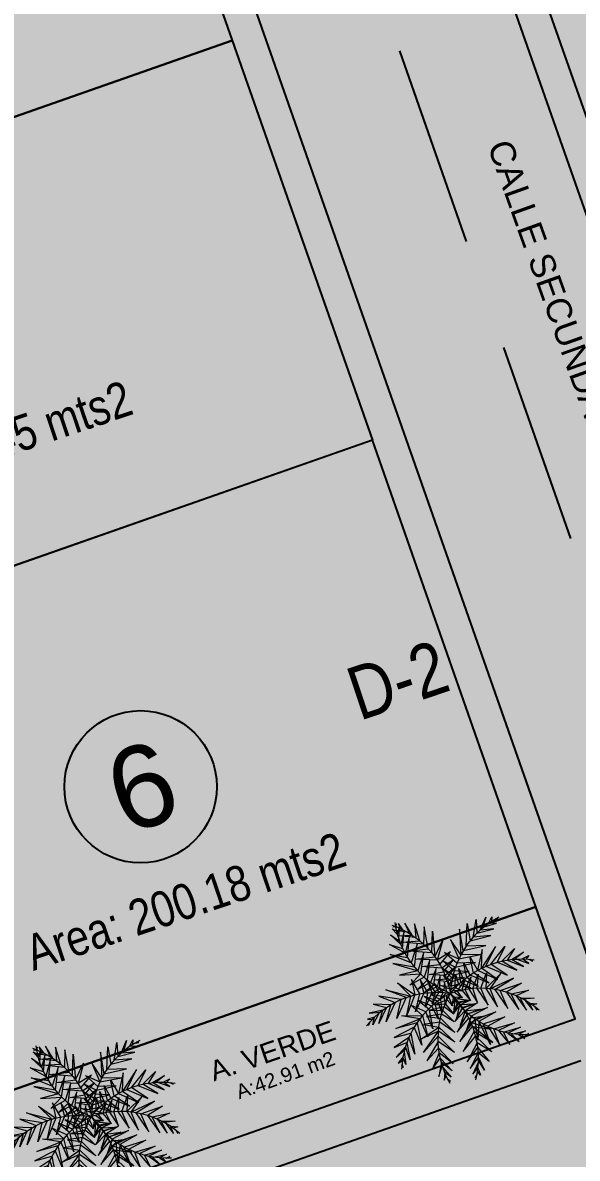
# Model space of a CAD drawing. Header units: millimetres. Extents: x 603733 to 1211550, y 1310999 to 2622648.
# Drawn here: x 604410.99 to 604424.62, y 1311176.31 to 1311204.22 of the extents above; entities that cross this region are included whole.
import ezdxf

# ---------------------------------------------------------------- set-up
doc = ezdxf.new("R2010")
doc.units = ezdxf.units.MM
for name, color, linetype in [('CVL_CUADCON_LIN', 8, 'Continuous'), ('PALME-1', 82, 'Continuous'), ('ROTULOS LOTES', 1, 'Continuous'), ('texto', 7, 'Continuous')]:
    doc.layers.add(name, color=color, linetype=linetype)
doc.styles.add('PUNTOS PI', font='arial.ttf', dxfattribs={"height": 2.75})
doc.styles.add('ROTULOS', font='arial.ttf', dxfattribs={"height": 3})
doc.styles.get("Standard").update_dxf_attribs({"font": 'arial.ttf'})
doc.styles.add('TSN - Arial Narrow', font='ARIALN.TTF')

# ---------------------------------------------------------------- blocks, each defined once
blk = doc.blocks.new('A$C48C97B70')
at = {"layer": 'PALME-1', "lineweight": 5}
for p, q in [((2.072, 6.54), (2.171, 6.533)), ((2.216, 6.497), (2.072, 6.54)), ((2.315, 6.6), (2.309, 6.418)), ((2.41, 6.325), (2.315, 6.6)), ((2.552, 6.547), (2.605, 6.122)), ((2.687, 6.026), (2.552, 6.547)), ((2.109, 6.384), (2.41, 6.325)), ((2.556, 6.176), (2.109, 6.384)), ((2.171, 6.148), (2.687, 6.026)), ((2.793, 5.89), (2.171, 6.148)), ((2.903, 6.407), (2.793, 5.89)), ((2.912, 5.72), (2.903, 6.407)), ((3.221, 6.198), (3.009, 5.561)), ((3.129, 5.334), (3.221, 6.198)), ((2.251, 5.877), (2.912, 5.72)), ((3.009, 5.561), (2.251, 5.877)), ((3.21, 5.152), (3.477, 5.948)), ((3.477, 5.948), (3.277, 4.976)), ((2.388, 5.472), (3.129, 5.334)), ((3.21, 5.152), (2.388, 5.472)), ((3.277, 4.976), (3.756, 5.506)), ((3.756, 5.506), (3.328, 4.818)), ((2.535, 5.1), (3.277, 4.976)), ((3.328, 4.818), (2.535, 5.1)), ((3.909, 4.977), (3.328, 4.818)), ((3.377, 4.635), (3.909, 4.977)), ((1.619, 4.431), (2.125, 3.798)), ((1.959, 3.803), (1.619, 4.431)), ((2.169, 4.399), (2.125, 3.798)), ((2.314, 3.783), (2.169, 4.399)), ((2.683, 4.767), (3.377, 4.635)), ((3.409, 4.484), (2.683, 4.767)), ((2.871, 4.392), (3.435, 4.33)), ((3.454, 4.176), (2.871, 4.392)), ((3.925, 4.65), (3.409, 4.484)), ((3.435, 4.33), (3.925, 4.65)), ((3.893, 4.364), (3.454, 4.176)), ((3.464, 4.032), (3.893, 4.364)), ((4.221, 3.864), (4.266, 4.448)), ((4.266, 4.448), (4.368, 3.915)), ((4.516, 3.959), (4.561, 4.59)), ((4.561, 4.59), (4.7, 4.004)), ((5.099, 4.709), (4.7, 4.004)), ((4.863, 4.035), (5.099, 4.709)), ((5.621, 4.675), (4.863, 4.035)), ((5.049, 4.06), (5.621, 4.675)), ((5.248, 4.076), (5.963, 4.571)), ((5.963, 4.571), (5.505, 4.079)), ((5.691, 4.07), (6.298, 4.391)), ((6.298, 4.391), (5.897, 4.047)), ((0.485, 3.926), (0.936, 3.651)), ((1.136, 3.706), (0.485, 3.926)), ((0.788, 4.157), (1.318, 3.745)), ((1.572, 3.782), (0.788, 4.157)), ((1.109, 4.315), (1.959, 3.803)), ((1.771, 3.798), (1.109, 4.315)), ((2.483, 4.305), (2.467, 3.763)), ((2.621, 3.736), (2.483, 4.305)), ((2.742, 4.179), (2.773, 3.702)), ((2.911, 3.665), (2.742, 4.179)), ((2.956, 4.034), (3.027, 3.628)), ((3.19, 3.57), (2.956, 4.034)), ((3.012, 4.138), (3.464, 4.032)), ((3.469, 3.911), (3.012, 4.138)), ((3.468, 3.739), (3.827, 4.113)), ((3.827, 4.113), (3.469, 3.911)), ((3.685, 3.61), (3.842, 4.104)), ((3.842, 4.104), (3.836, 3.693)), ((3.945, 3.747), (4.03, 4.282)), ((4.03, 4.282), (4.076, 3.806)), ((4.964, 3.413), (4.516, 3.959)), ((4.7, 4.004), (5.327, 3.442)), ((5.327, 3.442), (4.863, 4.035)), ((5.049, 4.06), (5.724, 3.492)), ((5.724, 3.492), (5.248, 4.076)), ((5.505, 4.079), (6.145, 3.565)), ((6.145, 3.565), (5.691, 4.07)), ((5.897, 4.047), (6.422, 3.625)), ((6.068, 4.019), (6.59, 4.15)), ((6.422, 3.625), (6.068, 4.019)), ((6.59, 4.15), (6.19, 3.993)), ((6.261, 3.976), (6.658, 3.683)), ((6.462, 3.919), (6.749, 3.967)), ((6.749, 3.967), (6.592, 3.874)), ((0.236, 3.642), (0.655, 3.551)), ((0.772, 3.596), (0.236, 3.642)), ((0.588, 3.523), (0.242, 3.171)), ((0.936, 3.651), (0.485, 3.15)), ((0.485, 3.15), (0.772, 3.596)), ((1.318, 3.745), (0.768, 3.135)), ((0.768, 3.135), (1.136, 3.706)), ((1.771, 3.798), (1.195, 3.13)), ((1.195, 3.13), (1.572, 3.782)), ((1.595, 3.144), (1.959, 3.803)), ((2.125, 3.798), (1.595, 3.144)), ((1.958, 3.173), (2.314, 3.783)), ((2.467, 3.763), (1.958, 3.173)), ((2.375, 3.225), (2.621, 3.736)), ((2.773, 3.702), (2.375, 3.225)), ((2.661, 3.273), (2.911, 3.665)), ((3.027, 3.628), (2.661, 3.273)), ((2.982, 3.339), (3.19, 3.57)), ((3.302, 3.524), (2.982, 3.339)), ((3.181, 3.857), (3.468, 3.739)), ((3.462, 3.617), (3.181, 3.857)), ((3.581, 3.546), (3.927, 3.415)), ((3.927, 3.415), (3.685, 3.61)), ((3.836, 3.693), (4.254, 3.401)), ((4.254, 3.401), (3.945, 3.747)), ((4.076, 3.806), (4.544, 3.399)), ((4.544, 3.399), (4.221, 3.864)), ((4.368, 3.915), (4.964, 3.413)), ((6.658, 3.683), (6.462, 3.919)), ((6.706, 3.831), (6.813, 3.725)), ((6.813, 3.725), (6.759, 3.809)), ((0.172, 3.309), (0.083, 3.188)), ((0.083, 3.188), (0.123, 3.278)), ((0.108, 3.437), (0.277, 3.37)), ((0.398, 3.434), (0.108, 3.437)), ((0.242, 3.171), (0.398, 3.434)), ((2.517, 3.065), (2.973, 2.919)), ((3.058, 3.034), (2.517, 3.065)), ((3.248, 3.258), (2.731, 3.212)), ((2.731, 3.212), (3.134, 3.129)), ((3.134, 3.129), (3.331, 2.658)), ((3.387, 2.981), (3.248, 3.258)), ((3.333, 3.347), (3.387, 2.981)), ((3.534, 3.189), (3.34, 2.708)), ((3.494, 3.304), (3.845, 3.186)), ((3.845, 3.186), (3.534, 3.189)), ((2.305, 2.87), (2.804, 2.657)), ((2.885, 2.79), (2.305, 2.87)), ((2.804, 2.657), (3.166, 1.967)), ((3.27, 2.374), (2.885, 2.79)), ((2.973, 2.919), (3.27, 2.374)), ((3.331, 2.658), (3.058, 3.034)), ((3.34, 2.708), (3.598, 3.029)), ((3.647, 2.918), (3.373, 2.451)), ((3.373, 2.451), (3.71, 2.789)), ((3.785, 2.652), (3.45, 2.173)), ((3.598, 3.029), (4.106, 2.989)), ((4.106, 2.989), (3.647, 2.918)), ((3.71, 2.789), (4.331, 2.805)), ((4.331, 2.805), (3.785, 2.652)), ((1.792, 1.596), (2.581, 2.199)), ((1.871, 2.113), (2.646, 2.352)), ((2.581, 2.199), (1.871, 2.113)), ((2.103, 2.613), (2.646, 2.352)), ((2.729, 2.522), (2.103, 2.613)), ((3.06, 1.619), (2.581, 2.199)), ((2.646, 2.352), (3.06, 1.619)), ((3.166, 1.967), (2.729, 2.522)), ((3.45, 2.173), (3.866, 2.519)), ((3.953, 2.391), (3.586, 1.876)), ((3.586, 1.876), (4.066, 2.239)), ((3.866, 2.519), (4.646, 2.527)), ((3.926, 1.441), (4.066, 2.239)), ((4.646, 2.527), (3.953, 2.391)), ((4.066, 2.239), (4.908, 2.274)), ((4.908, 2.274), (4.172, 2.112)), ((2.516, 2.023), (1.792, 1.596)), ((2.457, 1.832), (1.821, 1.24)), ((2.926, 1.242), (2.457, 1.832)), ((2.516, 2.023), (2.926, 1.242)), ((4.172, 2.112), (3.926, 1.441)), ((4.35, 1.136), (4.172, 2.112)), ((4.3, 1.974), (5.183, 1.983)), ((4.3, 1.974), (4.35, 1.136)), ((5.183, 1.983), (4.444, 1.835)), ((4.444, 1.835), (4.68, 0.999)), ((1.821, 1.24), (2.399, 1.582)), ((2.369, 1.398), (1.925, 0.874)), ((2.764, 0.846), (2.369, 1.398)), ((2.399, 1.582), (2.764, 0.846)), ((4.68, 0.999), (4.639, 1.669)), ((4.639, 1.669), (5.461, 1.659)), ((5.461, 1.659), (4.789, 1.558)), ((4.789, 1.558), (5.053, 0.924)), ((5.053, 0.924), (4.963, 1.444)), ((4.963, 1.444), (5.636, 1.437)), ((5.636, 1.437), (5.112, 1.358)), ((5.112, 1.358), (5.431, 0.925)), ((1.925, 0.874), (2.347, 1.192)), ((2.338, 1.019), (2.097, 0.538)), ((2.097, 0.538), (2.337, 0.894)), ((2.647, 0.589), (2.338, 1.019)), ((2.347, 1.192), (2.647, 0.589)), ((5.431, 0.925), (5.223, 1.3)), ((5.289, 1.268), (5.782, 1.241)), ((5.782, 1.241), (5.48, 1.184)), ((5.48, 1.184), (5.67, 0.964)), ((5.67, 0.964), (5.609, 1.136)), ((5.724, 1.097), (5.874, 1.11)), ((5.874, 1.11), (5.78, 1.08)), ((2.351, 0.612), (2.242, 0.343)), ((2.242, 0.343), (2.366, 0.476)), ((2.338, 0.821), (2.539, 0.37)), ((2.539, 0.37), (2.351, 0.612)), ((2.384, 0.355), (2.464, 0.229)), ((2.464, 0.229), (2.394, 0.298))]:
    blk.add_line(p, q, dxfattribs=at)
for points in [[(2.17, 6.478), (2.241, 6.61), (2.176, 6.535)], [(2.17, 5.812), (1.897, 6.276), (2.16, 5.937)], [(2.155, 6.219), (2.027, 6.48), (2.16, 6.356)], [(2.156, 6.01), (2.325, 6.474), (2.155, 6.219)], [(2.191, 5.641), (2.448, 6.263), (2.17, 5.812)], [(2.227, 5.436), (1.748, 5.928), (2.191, 5.641)], [(2.271, 5.255), (2.584, 6.015), (2.227, 5.436)], [(4.393, 4.884), (4.496, 5.717), (4.256, 4.754)], [(4.545, 5.014), (4.834, 5.833), (4.75, 5.166)], [(4.907, 5.267), (5.211, 5.884), (5.087, 5.37)], [(5.242, 5.447), (5.588, 5.859), (5.357, 5.498)], [(5.621, 5.597), (5.824, 5.804), (5.752, 5.637)], [(5.87, 5.669), (6.018, 5.646), (5.926, 5.682)], [(2.346, 5.01), (1.67, 5.556), (2.271, 5.255)], [(2.418, 4.824), (2.773, 5.631), (2.346, 5.01)], [(2.57, 4.504), (2.932, 5.265), (2.495, 4.652)], [(4.256, 4.754), (4.053, 5.439), (4.142, 4.634)], [(4.75, 5.166), (5.571, 5.125), (4.907, 5.267)], [(5.087, 5.37), (5.76, 5.335), (5.242, 5.447)], [(5.424, 5.526), (5.918, 5.521), (5.621, 5.597)], [(2.418, 4.824), (1.666, 5.198), (2.495, 4.652)], [(2.749, 4.211), (3.062, 4.925), (2.665, 4.34)], [(4.019, 4.489), (3.686, 5.027), (4.142, 4.634)], [(4.393, 4.884), (5.273, 4.819), (4.545, 5.014)], [(2.495, 4.652), (1.781, 4.688), (2.57, 4.504)], [(2.665, 4.34), (2.047, 4.205), (2.57, 4.504)], [(2.936, 3.961), (3.195, 4.526), (2.84, 4.084)], [(3.681, 3.983), (3.437, 4.467), (3.752, 4.108)], [(3.836, 4.239), (3.531, 4.739), (3.925, 4.367)], [(3.925, 4.367), (4.703, 4.31), (4.019, 4.489)], [(4.142, 4.634), (4.98, 4.546), (4.256, 4.754)], [(2.84, 4.084), (2.267, 3.963), (2.749, 4.211)], [(3.03, 3.852), (2.492, 3.783), (2.936, 3.961)], [(3.112, 3.763), (3.275, 4.247), (3.03, 3.852)], [(3.325, 3.56), (3.354, 3.929), (3.235, 3.642)], [(3.551, 3.72), (3.388, 4.212), (3.624, 3.876)], [(3.624, 3.876), (4.134, 3.884), (3.681, 3.983)], [(3.752, 4.108), (4.371, 4.052), (3.836, 4.239)], [(2.614, 3.199), (2.169, 3.579), (2.474, 3.131)], [(2.892, 3.311), (2.453, 3.629), (2.757, 3.26)], [(3.173, 3.397), (2.712, 3.637), (3.007, 3.35)], [(3.235, 3.642), (2.716, 3.653), (3.112, 3.763)], [(3.504, 3.607), (3.861, 3.703), (3.551, 3.72)], [(3.73, 3.458), (4.128, 3.79), (3.902, 3.447)], [(4.023, 3.434), (4.383, 3.838), (4.165, 3.413)], [(4.318, 3.383), (4.671, 3.85), (4.469, 3.347)], [(4.618, 3.304), (4.996, 3.811), (4.797, 3.243)], [(4.951, 3.181), (5.513, 3.622), (4.797, 3.243)], [(2.039, 2.865), (1.395, 3.175), (2.176, 2.959)], [(2.338, 3.057), (1.86, 3.471), (2.176, 2.959)], [(2.474, 3.131), (2.407, 2.354), (2.338, 3.057)], [(2.757, 3.26), (2.714, 2.641), (2.614, 3.199)], [(3.007, 3.35), (2.918, 2.847), (2.892, 3.311)], [(3.291, 3.426), (3.14, 3.089), (3.173, 3.397)], [(3.524, 3.316), (3.359, 2.985), (3.577, 3.207)], [(3.577, 3.207), (4.054, 3.003), (3.645, 3.048)], [(3.608, 3.461), (3.828, 3.163), (3.73, 3.458)], [(3.902, 3.447), (4.096, 2.975), (4.023, 3.434)], [(4.165, 3.413), (4.34, 2.817), (4.318, 3.383)], [(4.469, 3.347), (4.701, 2.603), (4.618, 3.304)], [(4.797, 3.243), (5.023, 2.432), (4.951, 3.181)], [(5.122, 3.102), (5.935, 3.312), (4.951, 3.181)], [(5.122, 3.102), (5.384, 2.259), (5.298, 3.008)], [(1.737, 2.622), (0.883, 2.467), (1.554, 2.443)], [(1.889, 2.751), (1.05, 2.782), (2.039, 2.865)], [(1.889, 2.751), (1.814, 1.872), (1.737, 2.622)], [(2.176, 2.959), (2.13, 2.118), (2.039, 2.865)], [(3.735, 2.799), (3.284, 2.372), (3.778, 2.649)], [(3.645, 3.048), (3.314, 2.661), (3.689, 2.935)], [(3.689, 2.935), (4.213, 2.799), (3.735, 2.799)], [(3.778, 2.649), (4.355, 2.548), (3.815, 2.498)], [(5.298, 3.008), (6.166, 3.04), (5.516, 2.873)], [(5.516, 2.873), (5.778, 2.094), (5.667, 2.764)], [(5.667, 2.764), (6.352, 2.708), (5.829, 2.634)], [(5.829, 2.634), (6.043, 1.995), (5.957, 2.518)], [(1.429, 2.305), (0.772, 2.102), (1.299, 2.143)], [(1.554, 2.443), (1.465, 1.626), (1.429, 2.305)], [(3.815, 2.498), (3.259, 1.952), (3.845, 2.347)], [(3.845, 2.347), (4.468, 2.241), (3.872, 2.159)], [(5.957, 2.518), (6.468, 2.348), (6.047, 2.431)], [(6.097, 2.378), (6.274, 1.917), (6.236, 2.221)], [(6.236, 2.221), (6.503, 2.108), (6.321, 2.114)], [(1.198, 2.002), (0.737, 1.726), (1.13, 1.897)], [(1.092, 1.835), (1.018, 1.347), (0.99, 1.652)], [(1.299, 2.143), (1.227, 1.473), (1.198, 2.002)], [(3.872, 2.159), (3.253, 1.588), (3.887, 1.994)], [(3.895, 1.806), (3.264, 1.188), (3.891, 1.606)], [(3.887, 1.994), (4.536, 1.694), (3.872, 2.159)], [(3.895, 1.806), (4.452, 1.178), (3.887, 1.994)], [(6.394, 2.016), (6.426, 1.87), (6.427, 1.969)], [(0.99, 1.652), (0.753, 1.484), (0.93, 1.529)], [(0.88, 1.418), (0.879, 1.268), (0.858, 1.364)], [(3.87, 1.351), (3.296, 0.762), (3.843, 1.166)], [(3.891, 1.606), (4.315, 0.848), (3.87, 1.351)], [(3.8, 0.963), (3.329, 0.481), (3.756, 0.796)], [(3.843, 1.166), (4.104, 0.531), (3.8, 0.963)], [(3.694, 0.607), (3.365, 0.24), (3.618, 0.413)], [(3.756, 0.796), (3.836, 0.264), (3.718, 0.676)], [(3.507, 0.179), (3.392, 0.083), (3.48, 0.128)], [(3.618, 0.413), (3.639, 0.123), (3.562, 0.288)]]:
    blk.add_lwpolyline(points, dxfattribs=at)
for centre, start, end in [((5.589, 6.144), 171.0105, 231.4464), ((6.694, 2.334), 100.4762, 160.9122), ((4.041, 0.074), 99.9493, 160.3853), ((0.46, 1.763), 329.1163, 29.5523), ((3.594, 0.025), 32.0006, 92.4366)]:
    blk.add_arc(centre, 3.435, start, end, dxfattribs=at)
at = {"layer": 'PALME-1', "lineweight": 5, "extrusion": (0, 0, -1)}
for centre, major_axis, start_param, end_param in [((0.035, 3.843), (2.429, 2.429), -0.156897, 0.89791), ((1.947, 0.368), (-2.429, 2.429), 0.182844, 1.237651), ((5.421, 0.645), (-2.429, 2.429), 0.173647, 1.228454), ((5.771, 0.927), (2.429, 2.429), 3.700109, 4.754916), ((6.759, 4.372), (-2.429, 2.429), 4.173367, 5.228174)]:
    blk.add_ellipse(centre, major_axis=major_axis, ratio=1, start_param=start_param, end_param=end_param, dxfattribs=at)

msp = doc.modelspace()

# ---------------------------------------------------------------- hatches: boundary and pattern name
at = {"true_color": 0xafd9aa}
h = msp.add_hatch(color=9, dxfattribs=at)
h.dxf.hatch_style = 1
h.paths.add_polyline_path([(604399.891, 1311192.273), (604396.804, 1311197.011), (604392.987, 1311202.87), (604391.565, 1311205.062), (604378.68, 1311224.925), (604375.301, 1311232.894), (604378.928, 1311234.785), (604388.868, 1311237.4), (604406.859, 1311240.725), (604429.671, 1311245.342), (604458.606, 1311250.406), (604489.332, 1311256.091), (604496.283, 1311232.102), (604508.476, 1311191.737), (604513.191, 1311176.534), (604478.531, 1311164.993), (604471.241, 1311162.633), (604455.33, 1311157.257), (604428.685, 1311148.31), (604421.924, 1311157.888), (604409.414, 1311177.523), (604404.915, 1311184.532), (604400.471, 1311191.382, -0.999015)])
at = {"true_color": 0x636466}
h = msp.add_hatch(color=251, dxfattribs=at)
h.dxf.hatch_style = 1
h.paths.add_polyline_path([(604413.049, 1311212.593), (604416.135, 1311203.788), (604419.579, 1311193.959), (604423.598, 1311182.494), (604424.564, 1311179.737), (604411.026, 1311174.992), (604411.583, 1311174.118), (604424.706, 1311178.717, 0.411644), (604425.292, 1311180.072), (604413.857, 1311212.698, 0.406373), (604412.322, 1311213.397), (604410.738, 1311212.842, -0.4159), (604409.475, 1311213.302), (604403.448, 1311230.43), (604402.693, 1311230.156), (604406.024, 1311220.727), (604409.332, 1311211.29)])
h = msp.add_hatch(color=251, dxfattribs=at)
h.dxf.hatch_style = 1
h.paths.add_polyline_path([(604421.814, 1311210.562), (604418.506, 1311219.999), (604417.751, 1311219.736), (604430.981, 1311181.986), (604431.736, 1311182.251), (604428.429, 1311191.688), (604425.121, 1311201.125)])
at = {"true_color": 0xafd9aa}
h = msp.add_hatch(color=9, dxfattribs=at)
h.dxf.hatch_style = 1
h.paths.add_polyline_path([(604421.814, 1311210.562), (604425.121, 1311201.125), (604443.996, 1311207.74), (604440.688, 1311217.177)])
at = {"true_color": 0xebebeb}
h = msp.add_hatch(color=7, dxfattribs=at)
h.dxf.hatch_style = 1
h.paths.add_polyline_path([(604424.668, 1311181.852), (604430.333, 1311183.837), (604420.172, 1311212.828), (604414.507, 1311210.843)])
h.paths.add_polyline_path([(604422.189, 1311201.294), (604425.176, 1311192.926), (604426.072, 1311193.246), (604423.084, 1311201.614)], flags=24)
at = {"true_color": 0xafd9aa}
h = msp.add_hatch(color=9, dxfattribs=at)
h.dxf.hatch_style = 1
h.paths.add_polyline_path([(604413.049, 1311212.593), (604409.332, 1311211.29), (604409.332, 1311211.289), (604391.565, 1311205.062), (604392.698, 1311203.316, -0.594768), (604393.519, 1311202.87, -0.253574), (604393.277, 1311202.424), (604396.804, 1311197.011), (604416.135, 1311203.788)])
h = msp.add_hatch(color=9, dxfattribs=at)
h.dxf.hatch_style = 1
h.paths.add_polyline_path([(604419.579, 1311193.959), (604402.668, 1311188.032), (604404.915, 1311184.532), (604406.491, 1311182.102, -0.594779), (604407.312, 1311181.656, -0.256274), (604407.066, 1311181.207), (604409.414, 1311177.522), (604423.598, 1311182.494)])
at = {"true_color": 0xebebeb}
h = msp.add_hatch(color=7, dxfattribs=at)
h.dxf.hatch_style = 1
h.paths.add_polyline_path([(604445.474, 1311186), (604432.274, 1311181.372, -0.39324), (604430.981, 1311181.986), (604425.316, 1311180.001, -0.39076), (604424.706, 1311178.717), (604411.583, 1311174.118), (604413.272, 1311171.467), (604417.847, 1311173.071), (604418.79, 1311173.402), (604424.919, 1311175.551, -0.414723), (604426.196, 1311174.941), (604426.723, 1311173.439, -0.415935), (604426.112, 1311172.159), (604420.904, 1311170.333), (604418.073, 1311169.34), (604415.257, 1311168.352), (604415.325, 1311168.245), (604416.943, 1311165.705), (604448.688, 1311176.836)])
h.paths.add_polyline_path([(604444.967, 1311181.206, -1), (604445.298, 1311180.263), (604434.497, 1311176.475, -1), (604434.166, 1311177.419)], flags=16)
h.paths.add_polyline_path([(604413.719, 1311172.591), (604413.853, 1311172.307), (604413.017, 1311172.853), (604413.123, 1311173.846), (604413.257, 1311173.563), (604413.42, 1311173.64), (604413.881, 1311172.668)], flags=16)
h.paths.add_polyline_path([(604414.42, 1311172.799), (604413.898, 1311173.997), (604413.559, 1311173.85), (604414.082, 1311172.652)], flags=24)
h.paths.add_polyline_path([(604416.214, 1311167.778), (604416.957, 1311166.239), (604417.278, 1311166.394), (604416.536, 1311167.933)], flags=24)
at = {"true_color": 0xf8f6af}
h = msp.add_hatch(color=51, dxfattribs=at)
h.dxf.hatch_style = 1
h.paths.add_polyline_path([(604423.597, 1311182.494), (604409.414, 1311177.522), (604411.026, 1311174.992), (604424.564, 1311179.737)])
h.paths.add_polyline_path([(604416.301, 1311177.548), (604418.858, 1311178.472), (604418.609, 1311179.161), (604416.052, 1311178.237)], flags=24)
h.paths.add_polyline_path([(604415.671, 1311177.908), (604418.942, 1311179.031), (604418.613, 1311179.991), (604415.341, 1311178.868)], flags=24)

# ---------------------------------------------------------------- linework, layer by layer
for p, q in [((604430.987, 1311181.97), (604417.751, 1311219.736)), ((604425.316, 1311180.001), (604413.857, 1311212.698)), ((604425.121, 1311201.125), (604421.814, 1311210.562)), ((604420.244, 1311203.534), (604421.888, 1311198.843)), ((604422.801, 1311196.239), (604424.445, 1311191.547)), ((604419.579, 1311193.959), (604402.648, 1311188.025)), ((604411.583, 1311174.118), (604424.706, 1311178.717))]:
    msp.add_line(p, q)
for points in [[(604413.049, 1311212.593), (604416.135, 1311203.788), (604396.804, 1311197.011), (604392.987, 1311202.87), (604391.565, 1311205.062), (604413.049, 1311212.593)], [(604419.579, 1311193.959), (604402.648, 1311188.025), (604400.181, 1311191.828), (604396.804, 1311197.011), (604416.135, 1311203.788), (604419.579, 1311193.959)], [(604423.598, 1311182.494), (604409.414, 1311177.522), (604411.026, 1311174.992), (604424.564, 1311179.737), (604423.597, 1311182.494)]]:
    msp.add_lwpolyline(points)
at = {"color": 1}
msp.add_circle((604413.883, 1311185.442), 1.872, dxfattribs=at)
at = {"layer": 'CVL_CUADCON_LIN', "color": 18, "ltscale": 0.5, "true_color": 0x000000, "flags": 128}
msp.add_lwpolyline([(604423.598, 1311182.494), (604419.579, 1311193.959), (604402.665, 1311188.036), (604409.414, 1311177.522), (604423.598, 1311182.494)], dxfattribs=at)

# ---------------------------------------------------------------- block references
at = {"layer": 'PALME-1', "xscale": -0.6407901816258526, "yscale": 0.6407901816258526, "zscale": 0.6407901816258526, "rotation": 61.92829961941003}
for p in [(604424.495, 1311181.271), (604415.669, 1311178.243), (604428.03, 1311174.651)]:
    msp.add_blockref('A$C48C97B70', p, dxfattribs=at)

# ---------------------------------------------------------------- texts
at = {"color": 0, "linetype": 'Continuous', "lineweight": 25, "ltscale": 0.1, "attachment_point": 1, "rotation": 18.5755, "style": 'TSN - Arial Narrow'}
for s, insert, char_height, width in [('\\pi-2.62211,l4.37019,t4.37019;Area: 200.045 mts2', (604403.532, 1311192.106), 0.87404, 14.13316), ('D-2', (604418.846, 1311188.301), 1.3111, 21.19973), ('\\pi-2.62211,l4.37019,t4.37019;Area: 200.18 mts2', (604409.309, 1311181.184), 0.87404, 14.13316)]:
    msp.add_mtext(s, dxfattribs=dict(at, insert=insert, char_height=char_height, width=width))
at = {"color": 30, "true_color": 0xf26722, "insert": (604417.122, 1311178.951), "char_height": 0.4925, "width": 4.64313, "attachment_point": 5, "rotation": 18.9389}
msp.add_mtext('A. VERDE', dxfattribs=at)
at = {"color": 5, "insert": (604417.442, 1311178.353), "char_height": 0.35564, "attachment_point": 5, "rotation": 19.8701}
msp.add_mtext('{\\C7;A:42.91 m2}', dxfattribs=at)
at = {"layer": 'ROTULOS LOTES', "color": 18, "true_color": 0x000000, "style": 'ROTULOS'}
msp.add_text('6', height=2.014, rotation=18.5755, dxfattribs=at).set_placement((604413.492, 1311184.245))
at = {"layer": 'texto', "color": 0, "style": 'PUNTOS PI'}
msp.add_text('CALLE SECUNDARIA', height=0.61305, rotation=289.6462, dxfattribs=at).set_placement((604422.401, 1311201.202))

doc.saveas('drawing.dxf')
